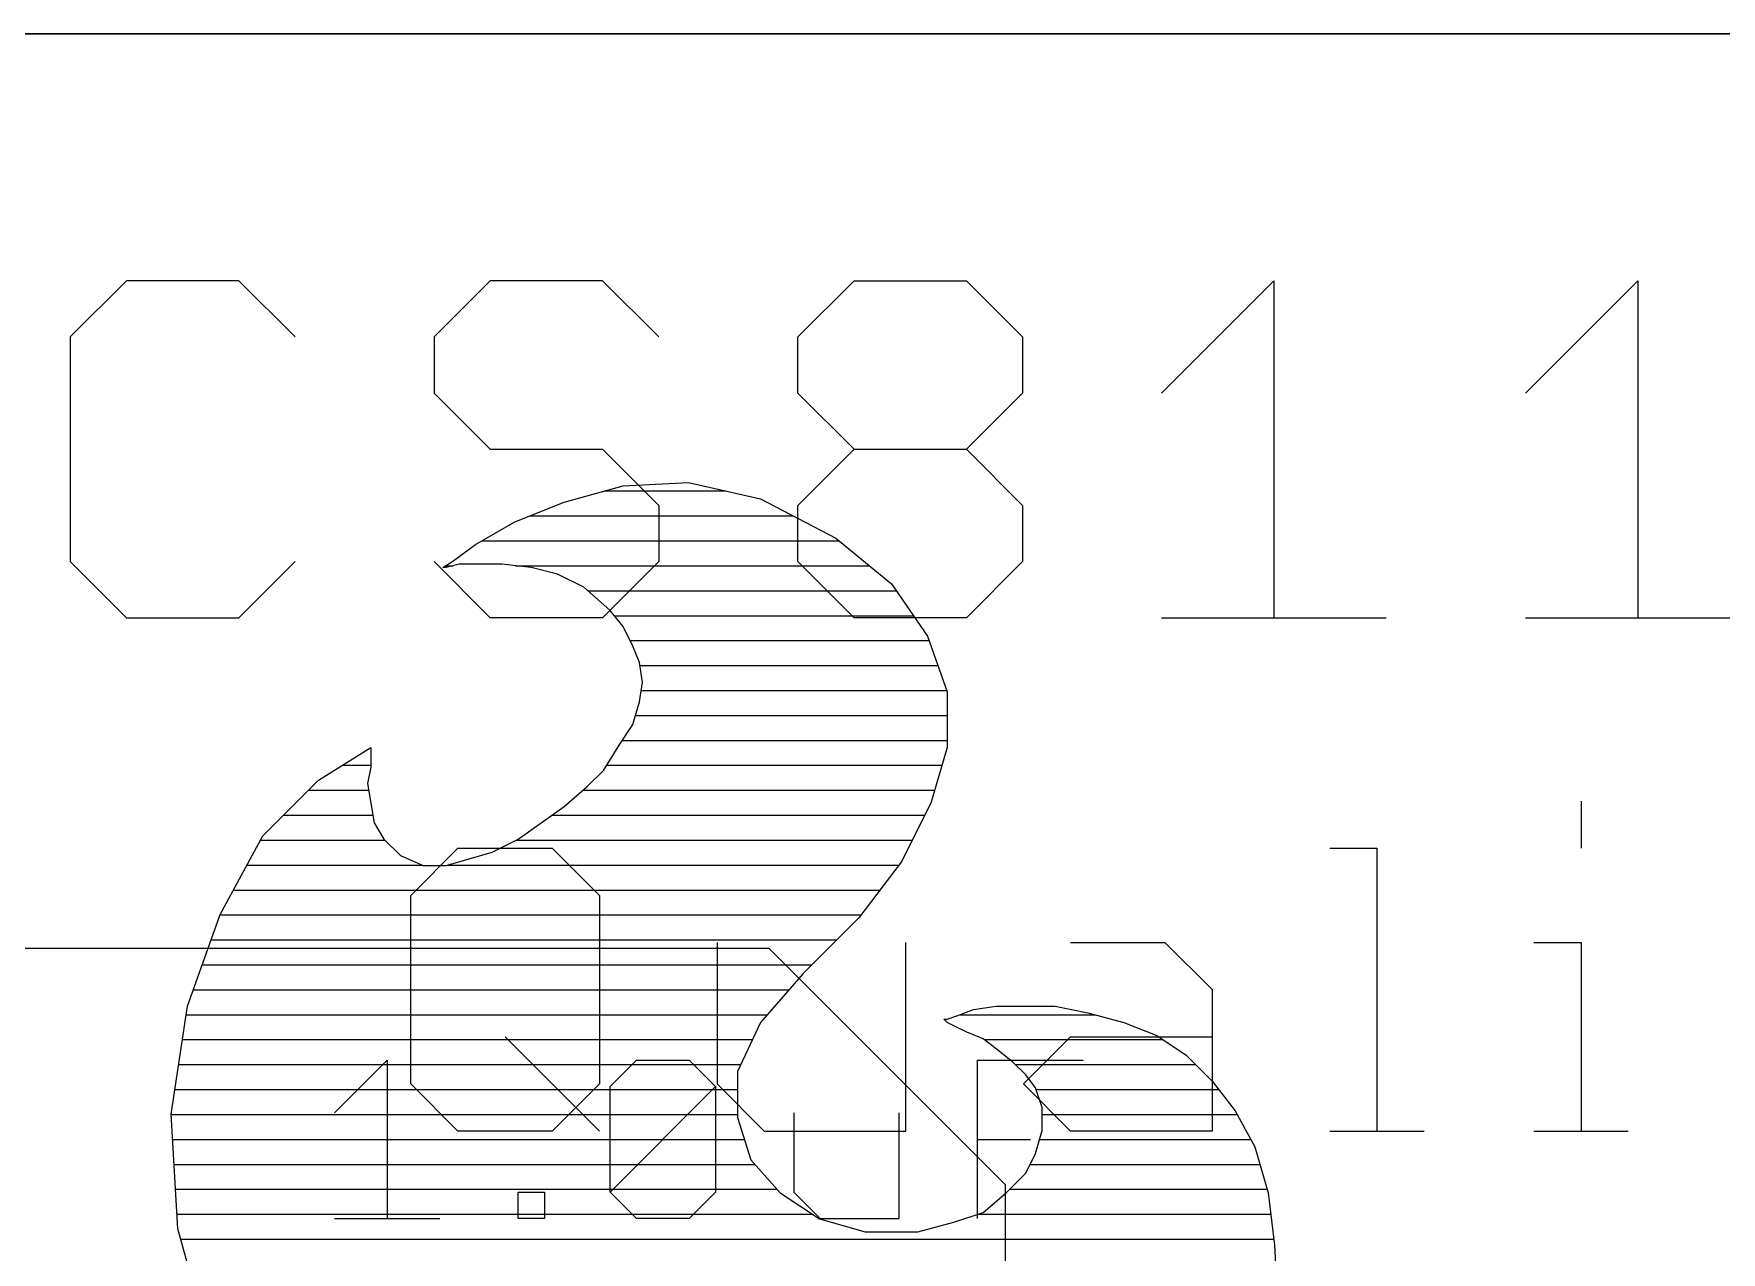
# Model space of a CAD drawing. Extents: x -34 to 73, y -22 to 30.
# Drawn here: x 6.77 to 11.93, y 14.06 to 17.78 of the extents above; entities that cross this region are included whole.
import ezdxf

# ---------------------------------------------------------------- set-up
doc = ezdxf.new("R2010")
doc.units = 0
for name, color, linetype in [('1', 12, 'CONTINUOUS'), ('16', 132, 'CONTINUOUS'), ('20', 53, 'CONTINUOUS'), ('21', 41, 'CONTINUOUS'), ('22', 40, 'CONTINUOUS'), ('27', 253, 'CONTINUOUS')]:
    doc.layers.add(name, color=color, linetype=linetype)

msp = doc.modelspace()

# ---------------------------------------------------------------- linework, layer by layer
at = {"layer": '1'}
for p, q in [((17.78, 17.78), (0, 17.78)), ((6.223, 14.986), (9.017, 14.986)), ((9.017, 14.986), (9.74, 14.263)), ((9.74, 13.335), (9.74, 14.263))]:
    msp.add_line(p, q, dxfattribs=at)
at = {"layer": '16'}
msp.add_line((0, 17.78), (17.78, 17.78), dxfattribs=at)
at = {"layer": '20'}
msp.add_line((0, 17.78), (17.78, 17.78), dxfattribs=at)
at = {"layer": '21'}
for p, q in [((7.0556, 17.0252), (6.884, 16.8536)), ((7.3988, 17.0252), (7.0556, 17.0252)), ((7.5704, 16.8536), (7.3988, 17.0252)), ((8.1666, 17.0252), (7.995, 16.8536)), ((8.5098, 17.0252), (8.1666, 17.0252)), ((8.6814, 16.8536), (8.5098, 17.0252)), ((9.1059, 16.8536), (9.2775, 17.0252)), ((9.2775, 17.0252), (9.6207, 17.0252)), ((9.6207, 17.0252), (9.7923, 16.8536)), ((10.2168, 16.682), (10.56, 17.0252)), ((10.56, 17.0252), (10.56, 15.9957)), ((11.3278, 16.682), (11.6709, 17.0252)), ((11.6709, 17.0252), (11.6709, 15.9957)), ((6.884, 16.8536), (6.884, 16.1672)), ((7.995, 16.8536), (7.995, 16.682)), ((9.1059, 16.682), (9.1059, 16.8536)), ((9.7923, 16.8536), (9.7923, 16.682)), ((7.995, 16.682), (8.1666, 16.5104)), ((9.2775, 16.5104), (9.1059, 16.682)), ((9.7923, 16.682), (9.6207, 16.5104)), ((8.1666, 16.5104), (8.5098, 16.5104)), ((8.5098, 16.5104), (8.6814, 16.3388)), ((9.1059, 16.3388), (9.2775, 16.5104)), ((9.2775, 16.5104), (9.6207, 16.5104)), ((9.6207, 16.5104), (9.7923, 16.3388)), ((8.6814, 16.3388), (8.6814, 16.1672)), ((9.1059, 16.1672), (9.1059, 16.3388)), ((9.7923, 16.3388), (9.7923, 16.1672)), ((6.884, 16.1672), (7.0556, 15.9957)), ((7.3988, 15.9957), (7.5704, 16.1672)), ((8.1666, 15.9957), (7.995, 16.1672)), ((8.6814, 16.1672), (8.5098, 15.9957)), ((9.2775, 15.9957), (9.1059, 16.1672)), ((9.7923, 16.1672), (9.6207, 15.9957)), ((7.0556, 15.9957), (7.3988, 15.9957)), ((8.5098, 15.9957), (8.1666, 15.9957)), ((9.6207, 15.9957), (9.2775, 15.9957)), ((10.2168, 15.9957), (10.9032, 15.9957)), ((11.3278, 15.9957), (12.0141, 15.9957)), ((11.4981, 15.4356), (11.4981, 15.2915)), ((7.9238, 15.1475), (8.0679, 15.2915)), ((8.0679, 15.2915), (8.356, 15.2915)), ((8.356, 15.2915), (8.5, 15.1475)), ((10.7304, 15.2915), (10.8744, 15.2915)), ((10.8744, 15.2915), (10.8744, 14.4272)), ((7.9238, 14.5713), (7.9238, 15.1475)), ((8.5, 15.1475), (8.5, 14.5713)), ((8.8593, 15.0034), (8.8593, 14.5713)), ((9.4355, 14.4272), (9.4355, 15.0034)), ((9.9389, 15.0034), (10.227, 15.0034)), ((10.227, 15.0034), (10.3711, 14.8594)), ((11.354, 15.0034), (11.4981, 15.0034)), ((11.4981, 15.0034), (11.4981, 14.4272)), ((10.3711, 14.8594), (10.3711, 14.4272)), ((8.2119, 14.7153), (8.5, 14.4272)), ((9.7948, 14.5713), (9.9389, 14.7153)), ((9.9389, 14.7153), (10.3711, 14.7153)), ((8.0679, 14.4272), (7.9238, 14.5713)), ((8.5, 14.5713), (8.356, 14.4272)), ((8.8593, 14.5713), (9.0034, 14.4272)), ((9.9389, 14.4272), (9.7948, 14.5713)), ((8.356, 14.4272), (8.0679, 14.4272)), ((9.0034, 14.4272), (9.4355, 14.4272)), ((10.3711, 14.4272), (9.9389, 14.4272)), ((10.7304, 14.4272), (11.0185, 14.4272)), ((11.354, 14.4272), (11.6421, 14.4272))]:
    msp.add_line(p, q, dxfattribs=at)
at = {"layer": '22'}
for p, q in [((8.392, 16.349), (8.572, 16.399)), ((8.572, 16.399), (8.772, 16.409)), ((8.772, 16.409), (8.992, 16.359)), ((8.242, 16.289), (8.392, 16.349)), ((8.5144, 16.383), (8.8864, 16.383)), ((8.992, 16.359), (9.222, 16.239)), ((8.122, 16.219), (8.242, 16.289)), ((8.2865, 16.3068), (9.0921, 16.3068)), ((9.222, 16.239), (9.392, 16.099)), ((8.052, 16.169), (8.122, 16.219)), ((8.1419, 16.2306), (9.2322, 16.2306)), ((8.022, 16.149), (8.052, 16.169)), ((8.032, 16.149), (8.022, 16.149)), ((8.0301, 16.1544), (8.0536, 16.1544)), ((8.072, 16.159), (8.032, 16.149)), ((8.202, 16.159), (8.072, 16.159)), ((8.292, 16.149), (8.202, 16.159)), ((8.2434, 16.1544), (9.3247, 16.1544)), ((8.372, 16.129), (8.292, 16.149)), ((8.452, 16.089), (8.372, 16.129)), ((8.532, 16.019), (8.452, 16.089)), ((9.392, 16.099), (9.502, 15.939)), ((8.4643, 16.0782), (9.4063, 16.0782)), ((8.572, 15.969), (8.532, 16.019)), ((8.5456, 16.002), (9.4587, 16.002)), ((8.602, 15.909), (8.572, 15.969)), ((8.5936, 15.9258), (9.5067, 15.9258)), ((9.502, 15.939), (9.562, 15.769)), ((8.622, 15.859), (8.602, 15.909)), ((8.632, 15.799), (8.622, 15.859)), ((8.6236, 15.8496), (9.5335, 15.8496)), ((8.622, 15.739), (8.632, 15.799)), ((8.6277, 15.7734), (9.5604, 15.7734)), ((8.602, 15.669), (8.622, 15.739)), ((9.562, 15.769), (9.562, 15.599)), ((8.562, 15.609), (8.602, 15.669)), ((8.6101, 15.6972), (9.562, 15.6972)), ((8.57, 15.621), (9.562, 15.621)), ((7.642, 15.499), (7.802, 15.599)), ((7.802, 15.599), (7.802, 15.589)), ((7.802, 15.589), (7.802, 15.539)), ((8.512, 15.529), (8.562, 15.609)), ((9.562, 15.599), (9.512, 15.429)), ((7.7153, 15.5448), (7.802, 15.5448)), ((7.802, 15.539), (7.792, 15.489)), ((8.462, 15.479), (8.512, 15.529)), ((8.5219, 15.5448), (9.5461, 15.5448)), ((7.472, 15.329), (7.642, 15.499)), ((7.6116, 15.4686), (7.7954, 15.4686)), ((7.792, 15.489), (7.802, 15.429)), ((8.392, 15.419), (8.462, 15.479)), ((8.4499, 15.4686), (9.5236, 15.4686)), ((7.802, 15.429), (7.812, 15.369)), ((8.322, 15.369), (8.392, 15.419)), ((9.512, 15.429), (9.422, 15.249)), ((7.5354, 15.3924), (7.8081, 15.3924)), ((7.812, 15.369), (7.842, 15.319)), ((8.252, 15.319), (8.322, 15.369)), ((8.3548, 15.3924), (9.4937, 15.3924)), ((7.342, 15.089), (7.472, 15.329)), ((7.4651, 15.3162), (7.8448, 15.3162)), ((7.842, 15.319), (7.892, 15.269)), ((8.172, 15.279), (8.252, 15.319)), ((8.2464, 15.3162), (9.4556, 15.3162)), ((7.892, 15.269), (7.962, 15.239)), ((8.032, 15.239), (8.102, 15.259)), ((8.102, 15.259), (8.172, 15.279)), ((7.4238, 15.24), (7.9597, 15.24)), ((7.962, 15.239), (8.032, 15.239)), ((8.0355, 15.24), (9.4151, 15.24)), ((9.422, 15.249), (9.292, 15.079)), ((7.3825, 15.1638), (9.3568, 15.1638)), ((7.242, 14.809), (7.342, 15.089)), ((7.3415, 15.0876), (9.2986, 15.0876)), ((9.292, 15.079), (9.122, 14.909)), ((7.3143, 15.0114), (9.2244, 15.0114)), ((7.2871, 14.9352), (9.1482, 14.9352)), ((9.122, 14.909), (8.992, 14.759)), ((7.2599, 14.859), (9.0787, 14.859)), ((7.192, 14.479), (7.242, 14.809)), ((9.592, 14.779), (9.642, 14.799)), ((9.642, 14.799), (9.712, 14.809)), ((9.712, 14.809), (9.892, 14.809)), ((9.892, 14.809), (9.992, 14.789)), ((7.238, 14.7828), (9.0126, 14.7828)), ((8.992, 14.759), (8.922, 14.609)), ((9.562, 14.759), (9.552, 14.769)), ((9.552, 14.769), (9.562, 14.769)), ((9.562, 14.769), (9.592, 14.779)), ((9.582, 14.749), (9.562, 14.759)), ((9.622, 14.729), (9.582, 14.749)), ((9.6015, 14.7828), (10.0147, 14.7828)), ((9.992, 14.789), (10.102, 14.759)), ((10.102, 14.759), (10.202, 14.719)), ((7.2265, 14.7066), (8.9675, 14.7066)), ((9.672, 14.709), (9.622, 14.729)), ((9.712, 14.679), (9.672, 14.709)), ((9.6752, 14.7066), (10.2206, 14.7066)), ((10.202, 14.719), (10.292, 14.659)), ((9.762, 14.639), (9.712, 14.679)), ((9.802, 14.599), (9.762, 14.639)), ((10.292, 14.659), (10.372, 14.579)), ((7.2149, 14.6304), (8.932, 14.6304)), ((8.922, 14.609), (8.922, 14.469)), ((9.7706, 14.6304), (10.3206, 14.6304)), ((9.832, 14.559), (9.802, 14.599)), ((7.2034, 14.5542), (8.922, 14.5542)), ((9.852, 14.499), (9.832, 14.559)), ((9.8336, 14.5542), (10.3913, 14.5542)), ((10.372, 14.579), (10.442, 14.489)), ((9.852, 14.429), (9.852, 14.499)), ((10.442, 14.489), (10.502, 14.379)), ((7.212, 14.129), (7.192, 14.479)), ((7.1921, 14.478), (8.922, 14.478)), ((8.922, 14.469), (8.962, 14.339)), ((9.852, 14.478), (10.448, 14.478)), ((7.1964, 14.4018), (8.9427, 14.4018)), ((9.832, 14.359), (9.852, 14.429)), ((9.8442, 14.4018), (10.4896, 14.4018)), ((10.502, 14.379), (10.542, 14.239)), ((8.962, 14.339), (9.052, 14.239)), ((9.802, 14.299), (9.832, 14.359)), ((7.2008, 14.3256), (8.9741, 14.3256)), ((9.742, 14.239), (9.802, 14.299)), ((9.8153, 14.3256), (10.5173, 14.3256)), ((7.2051, 14.2494), (9.0426, 14.2494)), ((9.052, 14.239), (9.172, 14.159)), ((9.672, 14.179), (9.742, 14.239)), ((9.7524, 14.2494), (10.539, 14.2494)), ((10.542, 14.239), (10.562, 14.079)), ((7.2095, 14.1732), (9.1507, 14.1732)), ((9.582, 14.149), (9.672, 14.179)), ((9.6546, 14.1732), (10.5502, 14.1732)), ((7.312, 13.769), (7.212, 14.129)), ((9.172, 14.159), (9.312, 14.119)), ((9.472, 14.119), (9.582, 14.149)), ((7.2209, 14.097), (10.5598, 14.097)), ((9.312, 14.119), (9.472, 14.119)), ((10.562, 14.079), (10.572, 13.889))]:
    msp.add_line(p, q, dxfattribs=at)
at = {"layer": '27'}
for p, q in [((7.6905, 14.4825), (7.8516, 14.6435)), ((7.8516, 14.6435), (7.8516, 14.1605)), ((8.5325, 14.563), (8.613, 14.6435)), ((8.613, 14.6435), (8.774, 14.6435)), ((8.774, 14.6435), (8.8545, 14.563)), ((9.6551, 14.1605), (9.6551, 14.6435)), ((9.6551, 14.6435), (9.9771, 14.6435)), ((8.5325, 14.241), (8.5325, 14.563)), ((8.5325, 14.241), (8.8545, 14.563)), ((8.8545, 14.563), (8.8545, 14.241)), ((9.0938, 14.4825), (9.0938, 14.241)), ((9.4158, 14.1605), (9.4158, 14.4825)), ((9.6551, 14.402), (9.8161, 14.402)), ((8.2519, 14.1605), (8.2519, 14.241)), ((8.2519, 14.241), (8.3324, 14.241)), ((8.3324, 14.241), (8.3324, 14.1605)), ((8.613, 14.1605), (8.5325, 14.241)), ((8.8545, 14.241), (8.774, 14.1605)), ((9.0938, 14.241), (9.1743, 14.1605)), ((7.6905, 14.1605), (8.0126, 14.1605)), ((8.3324, 14.1605), (8.2519, 14.1605)), ((8.774, 14.1605), (8.613, 14.1605)), ((9.1743, 14.1605), (9.4158, 14.1605))]:
    msp.add_line(p, q, dxfattribs=at)

doc.saveas('drawing.dxf')
